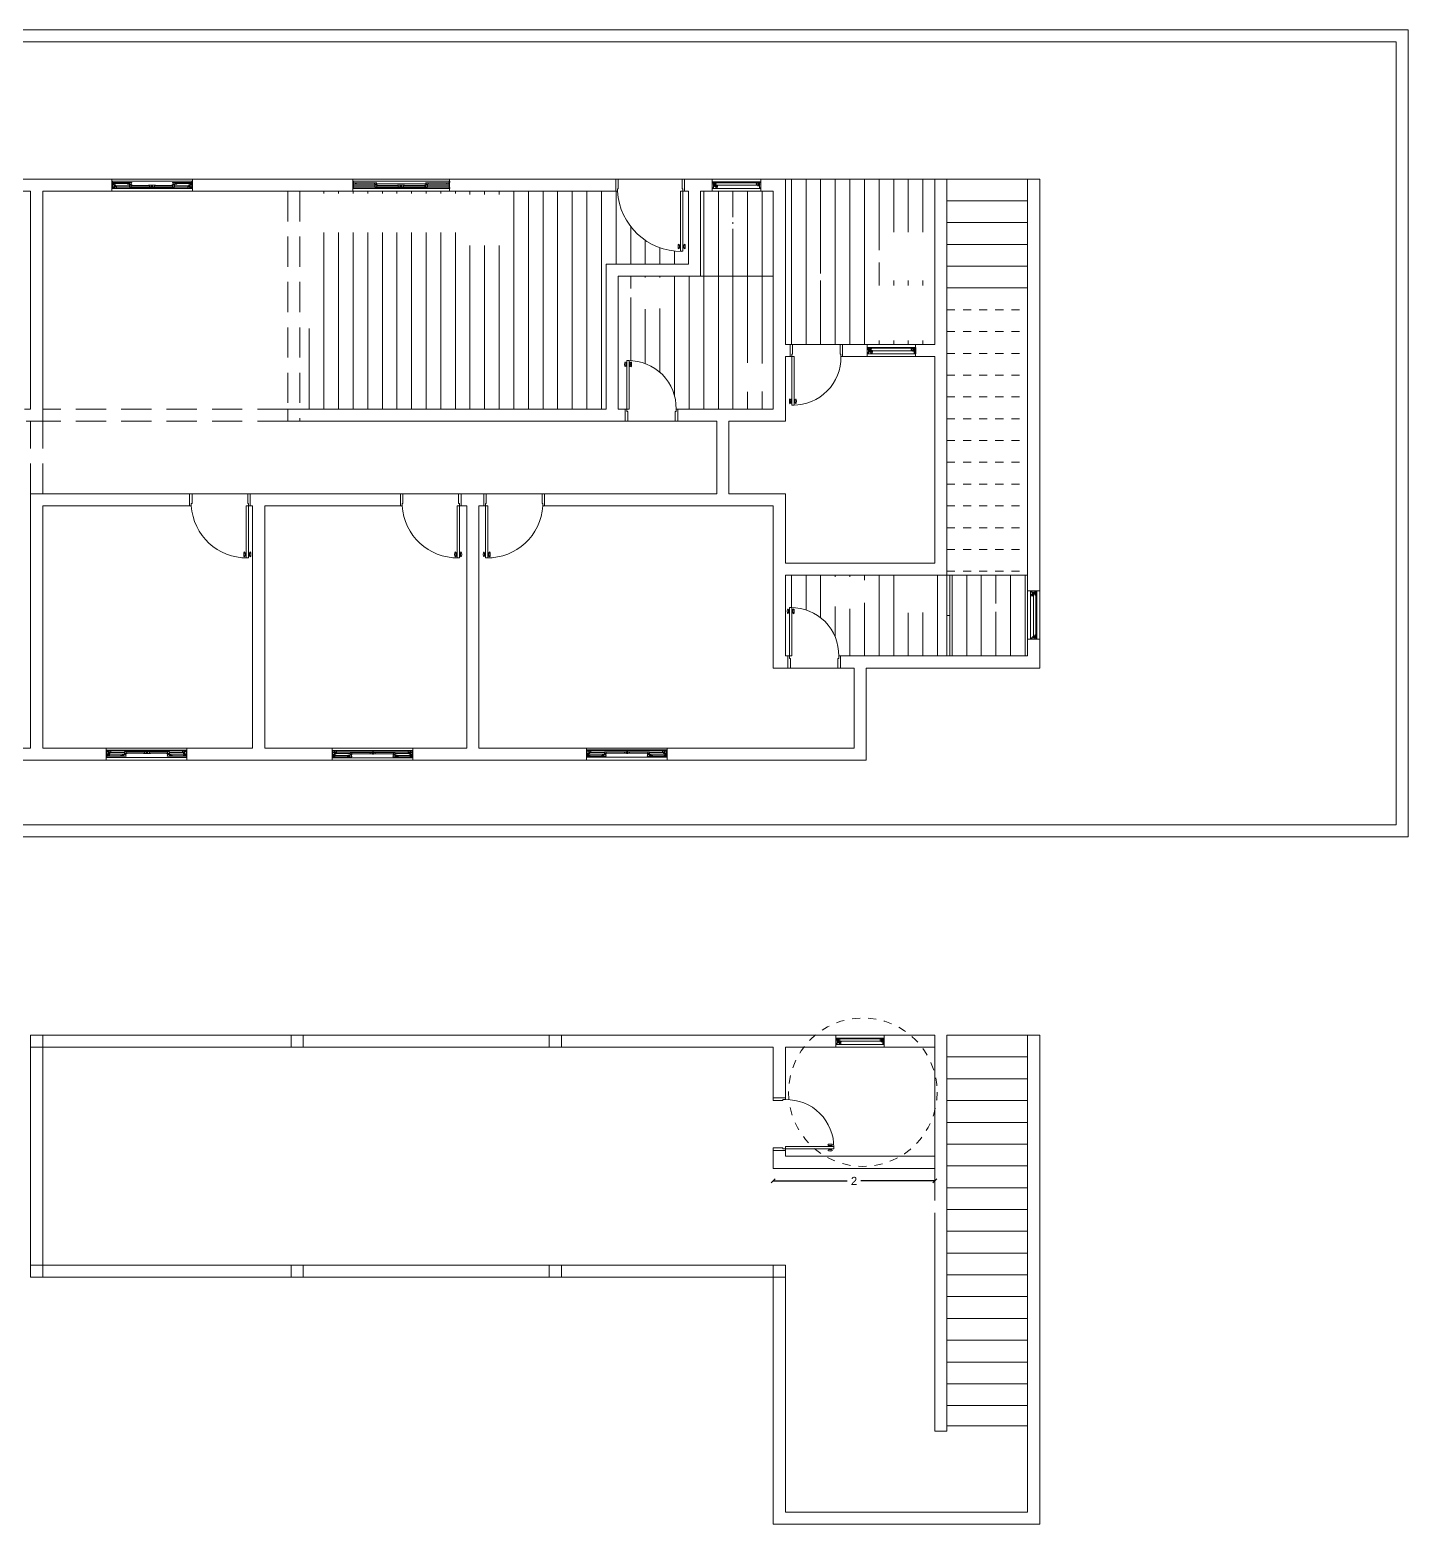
# Model space of a CAD drawing. Header units: metres. Extents: x 1628 to 1845, y 824 to 931.
# Drawn here: x 1764.25 to 1781.32, y 912.91 to 931.43 of the extents above; entities that cross this region are included whole.
import ezdxf

# ---------------------------------------------------------------- set-up
doc = ezdxf.new("R2010")
doc.units = ezdxf.units.M
doc.header["$LTSCALE"] = 0.15
doc.linetypes.add('HIDDEN', pattern=[0.375, 0.25, -0.125])
doc.linetypes.add('HIDDEN2', pattern=[0.1875, 0.125, -0.0625])
doc.layers.get('0').update_dxf_attribs({"lineweight": 0, "plot": 0})
doc.layers.get('Defpoints').update_dxf_attribs({"lineweight": 0})
for name, color, linetype, lineweight in [('Alvenaria', 170, 'Continuous', 0), ('Alvenaria ext', 5, 'Continuous', 5), ('Caixilho', 120, 'Continuous', 0), ('esquadrias', 2, 'Continuous', 0)]:
    doc.layers.add(name, color=color, linetype=linetype, lineweight=lineweight)
doc.styles.get("Standard").update_dxf_attribs({"font": 'arial.ttf'})
doc.dimstyles.new('Lunardi', dxfattribs={"dimtxt": 0.1, "dimasz": 0.05, "dimexe": 0, "dimexo": 0.05, "dimgap": 0.05, "dimtad": 0, "dimzin": 9, "dimtxsty": 'Standard', "dimblk": 'OBLIQUE', "dimcen": 0, "dimse1": 1, "dimse2": 1, "dimclrd": 1, "dimclre": 1, "dimclrt": 1, "dimadec": 0, "dimazin": 0, "dimtfac": 1, "dimtmove": 1, "dimatfit": 2, "dimldrblk": 'OBLIQUE', "dimfxl": 1, "dimarcsym": 0})

# ---------------------------------------------------------------- blocks, each defined once
blk = doc.blocks.new('porta060a')
at = {"layer": 'Caixilho'}
for p, q in [((0.15, 0.63), (0.12, 0.63)), ((0.12, 0.63), (0.12, 0.63)), ((0.12, 0.63), (0.12, 0.62))]:
    blk.add_line(p, q, dxfattribs=at)
for points in [[(0.12, 0.62), (0, 0.62), (0, 0.65), (0.15, 0.65), (0.15, 0.63)], [(0.12, 0.03), (0, 0.03), (0, 0), (0.15, 0), (0.15, 0.02)], [(0.12, 0.03), (0.12, 0.02), (0.15, 0.02)]]:
    blk.add_lwpolyline(points, dxfattribs=at)
for points in [[(0.15, 0.02), (0.15, 0.05), (0.75, 0.05), (0.75, 0.02)], [(0.679, 0.05), (0.729, 0.05), (0.729, 0.055), (0.679, 0.055)], [(0.679, 0.02), (0.729, 0.02), (0.729, 0.015), (0.679, 0.015)], [(0.71, 0.055), (0.698, 0.055), (0.698, 0.063), (0.71, 0.063)], [(0.71, 0.015), (0.698, 0.015), (0.698, 0.007), (0.71, 0.007)]]:
    blk.add_lwpolyline(points, close=True, dxfattribs=at)
blk.add_arc((0.162, 0.042), 0.588, 359.2687, 91.2108, dxfattribs=at)
blk.add_ellipse((0.704, 0.071), major_axis=(-0.0297, 0), ratio=0.275862, dxfattribs=at)
at = {"layer": 'Caixilho', "extrusion": (0, 0, -1)}
blk.add_ellipse((0.704, -0.001), major_axis=(-0.0297, 0), ratio=0.275862, dxfattribs=at)
blk = doc.blocks.new('porta070a')
at = {"layer": 'Caixilho'}
for p, q in [((0.15, 0.73), (0.12, 0.73)), ((0.12, 0.73), (0.12, 0.73)), ((0.12, 0.73), (0.12, 0.72))]:
    blk.add_line(p, q, dxfattribs=at)
for points in [[(0.12, 0.72), (0, 0.72), (0, 0.75), (0.15, 0.75), (0.15, 0.73)], [(0.12, 0.03), (0, 0.03), (0, 0), (0.15, 0), (0.15, 0.02)], [(0.12, 0.03), (0.12, 0.02), (0.15, 0.02)]]:
    blk.add_lwpolyline(points, dxfattribs=at)
for points in [[(0.15, 0.02), (0.15, 0.05), (0.795, 0.05), (0.795, 0.02)], [(0.726, 0.05), (0.776, 0.05), (0.776, 0.055), (0.726, 0.055)], [(0.726, 0.02), (0.776, 0.02), (0.776, 0.015), (0.726, 0.015)], [(0.757, 0.055), (0.745, 0.055), (0.745, 0.063), (0.757, 0.063)], [(0.757, 0.015), (0.745, 0.015), (0.745, 0.007), (0.757, 0.007)]]:
    blk.add_lwpolyline(points, close=True, dxfattribs=at)
blk.add_arc((0.106, 0.042), 0.689, 359.3762, 86.3751, dxfattribs=at)
blk.add_ellipse((0.751, 0.071), major_axis=(-0.0297, 0), ratio=0.275862, dxfattribs=at)
at = {"layer": 'Caixilho', "extrusion": (0, 0, -1)}
blk.add_ellipse((0.751, -0.001), major_axis=(-0.0297, 0), ratio=0.275862, dxfattribs=at)
blk = doc.blocks.new('JCB4F_CS100')
for p, q in [((0, 90), (1000, 90)), ((1000, 0), (0, 0)), ((7, 82), (29, 82)), ((29, 82), (7, 82)), ((7, 69), (28, 69)), ((46, 62), (225, 62)), ((46, 56), (225, 56)), ((46, 13), (178, 13)), ((57, 82), (943, 82)), ((247, 67), (472, 67)), ((247, 50), (472, 50)), ((783, 62), (954, 62)), ((783, 56), (954, 56)), ((954, 13), (822, 13)), ((971, 82), (993, 82)), ((993, 69), (972, 69))]:
    blk.add_line(p, q)
for points in [[(7, 36), (17, 36), (17, 37), (7, 37), (7, 82), (20, 82), (20, 84), (7, 84), (7, 84), (6, 84), (1, 84), (1, 89), (6, 89), (7, 88), (7, 89), (7, 90), (0, 90), (0, 77), (1, 77), (1, 82), (6, 82), (6, 8), (1, 8), (1, 13), (0, 13), (0, 0), (7, 0), (7, 1), (7, 2), (6, 1), (1, 1), (1, 6), (6, 6), (7, 6), (7, 6), (7, 17), (17, 17), (17, 18), (7, 18)], [(993, 36), (983, 36), (983, 37), (993, 37), (993, 82), (980, 82), (980, 84), (993, 84), (993, 84), (994, 84), (999, 84), (999, 89), (994, 89), (993, 88), (993, 89), (993, 90), (1000, 90), (1000, 77), (999, 77), (999, 82), (994, 82), (994, 8), (999, 8), (999, 13), (1000, 13), (1000, 0), (993, 0), (993, 1), (993, 2), (994, 1), (999, 1), (999, 6), (994, 6), (993, 6), (993, 6), (993, 17), (983, 17), (983, 18), (993, 18)]]:
    blk.add_lwpolyline(points, close=True)
for points in [[(7, 45), (43, 45, 0.357337), (45, 47, 0.099331), (45, 67, 0.357337), (43, 69), (33, 69)], [(35, 69), (33, 69), (33, 85), (35, 85), (35, 84, 0.453094), (37, 83), (54, 85, -0.453094), (57, 82), (57, 72, -0.453094), (54, 69), (37, 71, 0.453094), (35, 70), (35, 69)], [(965, 69), (967, 69), (967, 85), (965, 85), (965, 84, -0.453094), (963, 83), (946, 85, 0.453094), (943, 82), (943, 72, 0.453094), (946, 69), (963, 71, -0.453094), (965, 70), (965, 69)], [(993, 45), (957, 45, -0.357337), (955, 47, -0.099331), (955, 67, -0.357337), (957, 69), (967, 69)]]:
    blk.add_lwpolyline(points, format="xyb")
for points in [[(19, 36), (21, 36), (21, 32), (23, 32), (23, 33), (22, 33), (22, 36), (27, 36), (27, 33), (26, 33), (26, 32), (29, 32), (29, 37), (17, 37), (17, 35), (16, 35), (16, 36), (13, 36), (10, 35, 1), (10, 33), (14, 34), (17, 34), (17, 19), (14, 19), (10, 20, 1), (10, 19), (13, 18), (16, 18), (16, 18), (17, 18), (17, 17), (19, 17)], [(205, 34), (203, 34), (203, 31), (201, 31), (201, 32), (202, 32), (202, 34), (196, 34), (196, 32), (198, 32), (198, 31), (195, 31), (195, 35), (206, 35), (206, 34), (208, 34), (208, 34), (210, 34), (214, 33, -1), (214, 32), (210, 33), (206, 33), (206, 18), (210, 18), (214, 19, -1), (214, 18), (210, 17), (208, 17), (208, 17), (206, 17), (206, 15), (205, 15)], [(236, 44), (236, 43), (234, 43), (234, 42), (240, 42), (240, 43), (239, 43), (239, 44), (244, 44, -0.414214), (248, 41), (246, 41), (246, 41, 0.414214), (244, 43), (241, 43), (241, 17), (244, 17, 0.414214), (246, 19), (246, 19), (248, 19), (248, 19, -0.414214), (244, 15), (206, 15), (206, 17), (218, 17), (218, 34), (206, 34), (206, 35), (240, 35), (240, 40), (233, 41), (233, 42), (227, 43, -0.957391), (227, 44)], [(239, 40, 0.957391), (239, 41), (233, 42, -0.388979), (233, 42), (233, 43, 0.39085), (232, 44), (227, 44, -0.39085), (226, 45), (226, 48, -0.414214), (227, 49), (259, 49), (259, 50), (247, 50), (247, 67), (259, 67), (259, 69), (225, 69), (225, 42, 0.414214), (226, 40), (227, 40), (227, 41), (226, 41), (226, 42), (232, 42), (232, 41), (230, 41), (230, 40)], [(495, 50), (497, 48, 0.668179), (498, 48), (498, 54), (499, 54), (499, 53), (501, 53), (501, 54, -0.668179), (502, 54), (503, 53), (507, 54, -1), (507, 53), (499, 51), (499, 47), (497, 47), (495, 49), (460, 49), (460, 50), (472, 50), (472, 67), (460, 67), (460, 69), (495, 69), (497, 71), (499, 71), (499, 66), (507, 64, -1), (507, 63), (503, 64), (502, 63, -0.668179), (501, 63), (501, 64), (499, 65), (499, 63), (498, 63), (498, 69, 0.668179), (497, 69), (495, 67)], [(509, 69), (509, 66), (508, 66), (508, 67), (507, 67), (507, 68), (508, 68), (508, 69), (502, 69), (502, 68), (504, 68), (504, 67), (501, 67), (501, 71), (510, 71), (512, 69), (547, 69), (547, 67), (535, 67), (535, 50), (547, 50), (547, 49), (512, 49), (510, 47), (501, 47), (501, 50), (504, 50), (504, 49), (502, 49), (502, 48), (508, 48), (508, 49), (507, 49), (507, 50), (508, 50), (508, 52), (509, 52), (509, 48, 0.668179), (510, 48), (512, 50), (512, 67), (510, 69, 0.668179)], [(748, 50), (760, 50), (760, 67), (748, 67), (748, 69), (783, 69), (783, 42, -0.414214), (781, 40), (780, 40), (780, 41), (781, 41), (781, 42), (776, 42), (776, 41), (777, 41), (777, 40), (768, 40, -0.957391), (768, 41), (774, 42, 0.388979), (775, 42), (775, 43, -0.39085), (775, 44), (781, 44, 0.39085), (781, 45), (781, 48, 0.414214), (781, 49), (748, 49)], [(764, 44), (764, 43), (766, 43), (766, 42), (760, 42), (760, 43), (761, 43), (761, 44), (756, 44, 0.414214), (753, 41), (754, 41), (754, 41, -0.414214), (756, 43), (759, 43), (759, 17), (756, 17, -0.414214), (754, 19), (754, 19), (753, 19), (753, 19, 0.414214), (756, 15), (794, 15), (794, 17), (782, 17), (782, 34), (794, 34), (794, 35), (760, 35), (760, 40), (767, 41), (767, 42), (773, 43, 0.957391), (773, 44)], [(795, 34), (797, 34), (797, 31), (799, 31), (799, 32), (798, 32), (798, 34), (804, 34), (804, 32), (802, 32), (802, 31), (805, 31), (805, 35), (794, 35), (794, 34), (792, 34), (792, 34), (790, 34), (786, 33, 1), (786, 32), (790, 33), (794, 33), (794, 18), (790, 18), (786, 19, 1), (786, 18), (790, 17), (792, 17), (792, 17), (794, 17), (794, 15), (795, 15)], [(981, 36), (979, 36), (979, 32), (977, 32), (977, 33), (978, 33), (978, 36), (973, 36), (973, 33), (974, 33), (974, 32), (971, 32), (971, 37), (983, 37), (983, 35), (984, 35), (984, 36), (987, 36), (990, 35, -1), (990, 33), (986, 34), (983, 34), (983, 19), (986, 19), (990, 20, -1), (990, 19), (987, 18), (984, 18), (984, 18), (983, 18), (983, 17), (981, 17)]]:
    blk.add_lwpolyline(points, format="xyb", close=True)
for points in [[(21, 29), (46, 29), (46, 25), (45, 25), (45, 28), (34, 28), (34, 14), (45, 14), (45, 17), (46, 17), (46, 13), (13, 13), (13, 14)], [(13, 14), (23, 14), (23, 28), (21, 28), (21, 29)], [(33, 47), (29, 47), (29, 85), (33, 85), (33, 47)], [(178, 29), (46, 29)], [(211, 14), (201, 14), (201, 28), (203, 28), (203, 29), (178, 29), (178, 25), (179, 25), (179, 28), (190, 28), (190, 14), (179, 14), (179, 17), (178, 17), (178, 13), (211, 13), (211, 14)], [(535, 67), (760, 67)], [(535, 50), (760, 50)], [(789, 14), (799, 14), (799, 28), (797, 28), (797, 29), (822, 29), (822, 25), (821, 25), (821, 28), (810, 28), (810, 14), (821, 14), (821, 17), (822, 17), (822, 13), (789, 13), (789, 14)], [(822, 29), (954, 29)], [(979, 29), (954, 29), (954, 25), (955, 25), (955, 28), (966, 28), (966, 14), (955, 14), (955, 17), (954, 17), (954, 13), (987, 13), (987, 14)], [(967, 47), (971, 47), (971, 85), (967, 85), (967, 47)], [(987, 14), (977, 14), (977, 28), (979, 28), (979, 29)]]:
    blk.add_lwpolyline(points)
blk = doc.blocks.new('JCS4F_CS120')
for p, q in [((0, 90), (1200, 90)), ((1200, 0), (0, 0)), ((7, 82), (1193, 82)), ((7, 62), (274, 62)), ((7, 56), (274, 56)), ((926, 62), (1193, 62)), ((926, 56), (1193, 56))]:
    blk.add_line(p, q)
for points in [[(7, 36), (17, 36), (17, 37), (7, 37), (7, 82), (20, 82), (20, 84), (7, 84), (7, 84), (6, 84), (1, 84), (1, 89), (6, 89), (7, 88), (7, 89), (7, 90), (0, 90), (0, 77), (1, 77), (1, 82), (6, 82), (6, 8), (1, 8), (1, 13), (0, 13), (0, 0), (7, 0), (7, 1), (7, 2), (6, 1), (1, 1), (1, 6), (6, 6), (7, 6), (7, 6), (7, 17), (17, 17), (17, 18), (7, 18)], [(1193, 36), (1183, 36), (1183, 37), (1193, 37), (1193, 82), (1180, 82), (1180, 84), (1193, 84), (1193, 84), (1194, 84), (1199, 84), (1199, 89), (1194, 89), (1193, 88), (1193, 89), (1193, 90), (1200, 90), (1200, 77), (1199, 77), (1199, 82), (1194, 82), (1194, 8), (1199, 8), (1199, 13), (1200, 13), (1200, 0), (1193, 0), (1193, 1), (1193, 2), (1194, 1), (1199, 1), (1199, 6), (1194, 6), (1193, 6), (1193, 6), (1193, 17), (1183, 17), (1183, 18), (1193, 18)]]:
    blk.add_lwpolyline(points, close=True)
for points in [[(13, 18), (16, 18), (16, 18), (17, 18), (17, 17), (46, 17), (46, 18), (44, 18), (44, 21), (43, 21), (43, 18), (35, 18), (35, 36), (43, 36), (43, 33), (44, 33), (44, 36), (46, 36), (46, 37), (17, 37), (17, 35), (16, 35), (16, 36), (13, 36), (10, 35, 1), (10, 33), (14, 34), (19, 34), (19, 36), (34, 36), (34, 18), (19, 18), (19, 19), (14, 19), (10, 20, 1), (10, 19)], [(286, 45), (286, 44), (284, 44), (284, 43), (290, 43), (290, 44), (289, 44), (289, 45), (294, 45, -0.414214), (298, 42), (296, 42), (296, 42, 0.414214), (294, 44), (291, 44), (291, 18), (294, 18, 0.414214), (296, 20), (296, 20), (298, 20), (298, 20, -0.414214), (294, 17), (256, 17), (256, 18), (268, 18), (268, 36), (256, 36), (256, 37), (290, 37), (290, 41), (283, 42), (283, 44), (276, 44, -0.957391), (276, 45)], [(602, 63, 0.662016), (602, 63), (603, 64), (607, 63, 1.000039), (608, 64), (599, 66), (599, 70, 0.414342), (599, 71), (598, 71, 0.198923), (597, 70), (595, 69, -0.198886), (595, 69), (561, 69, 0.414214), (560, 68), (560, 65), (561, 65), (561, 67), (572, 67), (572, 50), (561, 50), (561, 53), (560, 53), (560, 49, 0.414214), (561, 49), (595, 49, -0.198886), (595, 48), (597, 47, 0.198923), (598, 47), (599, 47, 0.414342), (599, 47), (599, 51), (608, 53, 1.000039), (607, 54), (603, 53), (602, 54, 0.662016), (602, 54), (602, 53), (599, 53), (599, 54), (599, 54, 0.414075), (598, 54), (598, 49, -0.668231), (597, 48), (595, 50), (595, 67), (597, 69, -0.668231), (598, 69), (598, 64, 0.414075), (599, 63), (599, 63), (599, 65), (602, 64)], [(891, 67), (891, 65), (890, 65), (890, 69), (890, 69), (926, 69), (926, 42, -0.414214), (924, 40), (923, 40), (923, 41), (924, 41), (924, 42), (919, 42), (919, 41), (920, 41), (920, 40), (911, 40, -0.957391), (911, 41), (917, 42, 0.388979), (918, 42), (918, 43, -0.39085), (918, 44), (924, 44, 0.39085), (924, 45), (924, 48, 0.414214), (924, 49), (890, 49), (890, 53), (891, 53), (891, 50), (903, 50), (903, 67)], [(914, 45), (914, 44), (916, 44), (916, 43), (910, 43), (910, 44), (911, 44), (911, 45), (906, 45, 0.414214), (902, 42), (904, 42), (904, 42, -0.414214), (906, 44), (909, 44), (909, 18), (906, 18, -0.414214), (904, 20), (904, 20), (902, 20), (902, 20, 0.414214), (906, 17), (944, 17), (944, 18), (932, 18), (932, 36), (944, 36), (944, 37), (910, 37), (910, 41), (917, 42), (917, 44), (923, 44, 0.957391), (923, 45)], [(1187, 18), (1184, 18), (1184, 18), (1183, 18), (1183, 17), (1154, 17), (1154, 18), (1156, 18), (1156, 21), (1157, 21), (1157, 18), (1165, 18), (1165, 36), (1157, 36), (1157, 33), (1156, 33), (1156, 36), (1154, 36), (1154, 37), (1183, 37), (1183, 35), (1184, 35), (1184, 36), (1187, 36), (1190, 35, -1), (1190, 33), (1186, 34), (1181, 34), (1181, 36), (1166, 36), (1166, 18), (1181, 18), (1181, 19), (1186, 19), (1190, 20, -1), (1190, 19)]]:
    blk.add_lwpolyline(points, format="xyb", close=True)
for points in [[(44, 36), (268, 36)], [(268, 18), (44, 18)], [(291, 31), (909, 31)], [(560, 67), (311, 67)], [(560, 50), (311, 50)], [(892, 67), (648, 67)], [(892, 50), (648, 50)], [(1156, 36), (932, 36)], [(932, 18), (1156, 18)]]:
    blk.add_lwpolyline(points)
blk.add_lwpolyline([(274, 67), (274, 42), (274, 42, 0.414214), (276, 40), (276, 40), (277, 40), (277, 40, 0.29569), (277, 41), (277, 41), (277, 41), (276, 41), (276, 42), (282, 42), (282, 41), (280, 41), (280, 41), (280, 41, 0.414214), (281, 40), (281, 40), (289, 40), (289, 40, 0.84382), (289, 41), (289, 41), (283, 42), (283, 42, -0.388156), (283, 42), (283, 42), (283, 43), (283, 43, 0.39164), (282, 44), (282, 44), (276, 44), (276, 44, -0.39164), (275, 45), (275, 45), (275, 48, -0.414214), (276, 49), (310, 49), (310, 49, 0.407557), (311, 49), (311, 49), (311, 53), (309, 53), (309, 50), (299, 50), (299, 67), (309, 67), (309, 65), (311, 65), (311, 68), (311, 68, 0.414214), (310, 69), (310, 69), (276, 69), (276, 69, 0.414214), (274, 67)], format="xyb")
at = {"linetype": 'Continuous', "flags": 128}
blk.add_lwpolyline([(613, 50), (613, 67), (611, 69, 0.668182), (610, 69), (610, 66), (608, 66), (608, 67), (608, 67, -0.414214), (607, 68), (607, 68), (608, 68), (608, 69), (603, 69), (603, 68), (604, 68), (604, 68, -0.414214), (604, 67, 0.000022), (602, 67, -0.414266), (602, 68), (602, 70, -0.41423), (602, 71), (610, 71, -0.198925), (611, 70), (612, 69, 0.19891), (613, 69), (647, 69, -0.414229), (648, 68), (648, 65), (646, 65), (646, 67), (636, 67), (636, 50), (646, 50), (646, 53), (648, 53), (648, 49, -0.414214), (647, 49), (613, 49, 0.198953), (612, 48, -0.000079), (611, 47, -0.198864), (610, 47), (602, 47, -0.414214), (602, 47), (602, 50, -0.414214), (602, 50), (604, 50, -0.414229), (604, 50), (604, 49), (603, 49), (603, 48), (608, 48), (608, 49), (607, 49), (607, 50, -0.414214), (608, 50), (608, 50), (608, 52), (610, 52), (610, 48, 0.668231), (611, 48)], format="xyb", close=True, dxfattribs=at)
blk = doc.blocks.new('porta080a')
at = {"layer": 'Caixilho'}
for p, q in [((0.15, 0.83), (0.12, 0.83)), ((0.12, 0.83), (0.12, 0.83)), ((0.12, 0.83), (0.12, 0.82))]:
    blk.add_line(p, q, dxfattribs=at)
for points in [[(0.12, 0.82), (0, 0.82), (0, 0.85), (0.15, 0.85), (0.15, 0.83)], [(0.12, 0.03), (0, 0.03), (0, 0), (0.15, 0), (0.15, 0.02)], [(0.12, 0.03), (0.12, 0.02), (0.15, 0.02)]]:
    blk.add_lwpolyline(points, dxfattribs=at)
for points in [[(0.15, 0.02), (0.15, 0.05), (0.895, 0.05), (0.895, 0.02)], [(0.812, 0.05), (0.862, 0.05), (0.862, 0.055), (0.812, 0.055)], [(0.812, 0.02), (0.862, 0.02), (0.862, 0.015), (0.812, 0.015)], [(0.843, 0.055), (0.831, 0.055), (0.831, 0.063), (0.843, 0.063)], [(0.843, 0.015), (0.831, 0.015), (0.831, 0.007), (0.843, 0.007)]]:
    blk.add_lwpolyline(points, close=True, dxfattribs=at)
blk.add_arc((0.107, 0.042), 0.789, 359.4551, 86.8474, dxfattribs=at)
blk.add_ellipse((0.837, 0.071), major_axis=(-0.0297, 0), ratio=0.275862, dxfattribs=at)
at = {"layer": 'Caixilho', "extrusion": (0, 0, -1)}
blk.add_ellipse((0.837, -0.001), major_axis=(-0.0297, 0), ratio=0.275862, dxfattribs=at)
blk = doc.blocks.new('JMA_CL060')
for p, q in [((0, 0), (0, 600)), ((13, 600), (67, 600)), ((39, 66), (39, 557)), ((69, 27), (69, 571)), ((80, 0), (80, 600)), ((39, 523), (39, 523)), ((0, 0), (80, 0)), ((37, 63), (37, 64)), ((37, 63), (37, 64)), ((44, 27), (63, 27)), ((65, 17), (65, 26))]:
    blk.add_line(p, q)
blk.add_lwpolyline([(37, 562), (37, 562), (37, 564), (36, 564), (36, 563), (33, 563), (33, 569), (36, 569), (36, 567), (37, 567), (37, 570), (33, 570), (33, 583), (37, 583), (37, 579), (39, 579), (39, 580), (38, 580), (38, 583), (43, 583), (43, 580), (42, 580), (42, 579), (45, 579), (45, 583), (72, 583), (72, 570, 1.974147), (74, 569), (74, 593), (74, 594), (74, 594), (74, 599), (79, 599), (79, 594), (78, 594), (79, 593), (80, 593), (80, 600), (67, 600), (67, 599), (72, 599), (72, 584), (59, 584, -0.469413), (58, 585, 0.206251), (57, 588, 0.239932), (57, 588), (56, 588, 0.654961), (55, 587, -0.12117), (56, 586), (56, 586, -0.115143), (56, 586), (56, 586, -0.265542), (54, 584), (54, 584, -0.115143), (53, 584), (53, 584, -0.265542), (52, 586), (52, 586, -0.115143), (52, 586), (52, 586, -0.12117), (53, 587, 0.654961), (52, 588), (51, 588, 0.239932), (51, 588, 0.206251), (50, 585, -0.469413), (49, 584), (22, 584, -0.469413), (21, 585, 0.206251), (20, 588, 0.239932), (20, 588), (19, 588, 0.654961), (19, 587, -0.12117), (19, 586), (19, 586, -0.115143), (19, 586), (19, 586, -0.265542), (18, 584), (18, 584, -0.115143), (17, 584), (17, 584, -0.265542), (15, 586), (15, 586, -0.115143), (15, 586), (15, 586, -0.12117), (16, 587, 0.654961), (15, 588), (15, 588, 0.239932), (14, 588, 0.206251), (13, 585, -0.469413), (12, 584), (8, 584), (8, 599), (13, 599), (13, 600), (0, 600), (0, 593), (1, 593), (2, 594), (1, 594), (1, 599), (6, 599), (6, 594), (6, 594), (6, 593), (6, 583), (32, 583), (32, 562), (32, 562)], format="xyb")
for points in [[(60, 545), (68, 545), (68, 571), (68, 571), (68, 571), (44, 571, 0.414214), (39, 566), (39, 557), (40, 557), (40, 545), (48, 545), (48, 546), (42, 546), (42, 557), (66, 557), (66, 546), (60, 546), (60, 545)], [(36, 36), (36, 35), (37, 35), (37, 38), (30, 38), (30, 17), (6, 17), (6, 7), (6, 6), (6, 6), (6, 1), (1, 1), (1, 6), (2, 6), (1, 7), (0, 7), (0, 0), (13, 0), (13, 1), (8, 1), (8, 16), (12, 16, -0.469413), (13, 15, 0.206251), (14, 12, 0.239932), (15, 12), (15, 12, 0.654961), (16, 13, -0.12117), (15, 14), (15, 14, -0.115143), (15, 14), (15, 14, -0.265542), (17, 16), (17, 16, -0.115143), (18, 16), (18, 16, -0.265542), (19, 14), (19, 14, -0.115143), (19, 14), (19, 14, -0.12117), (19, 13, 0.654961), (19, 12), (20, 12, 0.239932), (20, 12, 0.206251), (21, 15, -0.469413), (22, 16), (49, 16, -0.469413), (50, 15, 0.206251), (51, 12, 0.239932), (51, 12), (52, 12, 0.654961), (53, 13, -0.12117), (52, 14), (52, 14, -0.115143), (52, 14), (52, 14, -0.265542), (53, 16), (53, 16, -0.115143), (54, 16), (54, 16, -0.265542), (56, 14), (56, 14, -0.115143), (56, 14), (56, 14, -0.12117), (55, 13, 0.654961), (56, 12), (57, 12, 0.239932), (57, 12, 0.206251), (58, 15, -0.469413), (59, 16), (64, 16), (64, 6), (72, 6), (72, 1), (67, 1), (67, 0), (80, 0), (80, 7), (79, 7), (78, 6), (79, 6), (79, 1), (74, 1), (74, 6), (74, 6), (74, 7), (65, 7), (65, 17), (31, 17), (31, 30), (37, 30), (37, 32), (36, 32), (36, 31), (31, 31), (31, 36)], [(40, 41), (40, 53), (40, 65, 0.414214), (39, 66), (33, 66, 0.414214), (32, 65), (32, 64), (37, 64), (37, 44), (32, 44), (32, 42, 0.414214), (33, 41), (39, 41)]]:
    blk.add_lwpolyline(points, format="xyb", close=True)
for points in [[(68, 571), (69, 571)], [(21, 46), (5, 46), (5, 61), (21, 61)], [(32, 45), (28, 45), (28, 36), (30, 35), (30, 30), (27, 27), (22, 27), (21, 45), (21, 63), (32, 63)], [(32, 63), (32, 44), (32, 44), (32, 63), (32, 63), (37, 63), (37, 44), (32, 44)], [(39, 41), (39, 27), (42, 27), (42, 28), (40, 28), (40, 30), (66, 30), (66, 28), (64, 28), (64, 27), (68, 27), (68, 53), (60, 53), (60, 53), (60, 52), (66, 52), (66, 41), (42, 41), (42, 52), (48, 52), (48, 53), (40, 53)]]:
    blk.add_lwpolyline(points)
blk.add_lwpolyline([(42, 28), (42, 27), (39, 27), (39, 26), (68, 26), (68, 13), (66, 13), (66, 12), (69, 12), (69, 27), (64, 27), (64, 28), (66, 28), (66, 29), (63, 29), (63, 27), (44, 27), (44, 29), (41, 29), (41, 28)], close=True)
blk = doc.blocks.new('_Oblique')
at = {"color": 0, "linetype": 'ByBlock', "lineweight": -2}
blk.add_line((-0.5, -0.5), (0.5, 0.5), dxfattribs=at)
blk = doc.blocks.new('*D195')
at = {"layer": 'Alvenaria', "color": 1, "lineweight": -2, "ltscale": 0.3}
for p, q in [((1773.457, 917.164), (1774.374, 917.164)), ((1775.457, 917.164), (1774.541, 917.164))]:
    blk.add_line(p, q, dxfattribs=at)
at = {"layer": 'Defpoints', "color": 0, "ltscale": 0.3}
for p in [(1773.457, 917.32), (1775.457, 917.32), (1773.457, 917.164)]:
    blk.add_point(p, dxfattribs=at)
at = {"layer": 'Alvenaria', "color": 1, "lineweight": -2, "ltscale": 0.3, "xscale": 0.05, "yscale": 0.05, "zscale": 0.05, "rotation": 180}
blk.add_blockref('_Oblique', (1773.457, 917.164), dxfattribs=at)
at = {"layer": 'Alvenaria', "color": 1, "lineweight": -2, "ltscale": 0.3, "xscale": 0.05, "yscale": 0.05, "zscale": 0.05}
blk.add_blockref('_Oblique', (1775.457, 917.164), dxfattribs=at)
at = {"layer": 'Alvenaria', "color": 1, "ltscale": 0.3, "insert": (1774.457, 917.164), "char_height": 0.1, "attachment_point": 5}
blk.add_mtext('2', dxfattribs=at)

msp = doc.modelspace()

# ---------------------------------------------------------------- hatches: boundary and pattern name
at = {"layer": 'Alvenaria', "ltscale": 10}
h = msp.add_hatch(dxfattribs=at)
h.set_pattern_fill('ANSI31', scale=0.057, angle=45)
h.set_pattern_definition([(90, (126.44673, 43.0838), (-0.180975, 3e-17), [])])
h.paths.add_polyline_path([(1775.607, 924.669), (1773.607, 924.669), (1773.607, 923.669), (1773.638, 923.669), (1773.638, 923.669), (1773.658, 923.669), (1773.658, 924.198), (1773.653, 924.198), (1773.653, 924.218), (1773.645, 924.218), (1773.645, 924.229), (1773.653, 924.229), (1773.653, 924.248), (1773.658, 924.248), (1773.658, 924.269), (1773.673, 924.269, -0.424176), (1774.268, 923.669), (1774.288, 923.669), (1775.607, 923.669)])
h.paths.add_polyline_path([(1775.058, 924.278, -0.054364), (1775.042, 924.318, -0.024258), (1775.037, 924.348, -0.02486), (1775.032, 924.408, -0.027041), (1775.035, 924.478, -0.012146), (1775.039, 924.508, -0.01224), (1775.044, 924.538, -0.23338), (1775.093, 924.598, 0.230445), (1775.102, 924.611), (1775.102, 924.666), (1775.332, 924.666), (1775.332, 924.611, 0.230445), (1775.341, 924.598, -0.23338), (1775.389, 924.538, -0.01224), (1775.395, 924.508, -0.012146), (1775.399, 924.478, -0.027041), (1775.401, 924.408, -0.02486), (1775.397, 924.348, -0.024258), (1775.391, 924.318, -0.054364), (1775.376, 924.278, -0.124881), (1775.317, 924.211, -0.148509), (1775.217, 924.181, -0.148509), (1775.117, 924.211, -0.124881)], flags=16)
h.paths.add_polyline_path([(1775.317, 924.542, -0.02684), (1775.32, 924.542), (1775.32, 924.542)], flags=0)
h.paths.add_polyline_path([(1774.46, 924.258, -0.034419), (1774.379, 924.252, -0.034419), (1774.299, 924.258, -0.449592), (1774.133, 924.506, -0.075504), (1774.193, 924.645, -0.258665), (1774.204, 924.651), (1774.534, 924.651), (1774.554, 924.651, -0.258665), (1774.565, 924.645, -0.075504), (1774.625, 924.506, -0.449592)], flags=16)
h.paths.add_polyline_path([(1775.191, 924.378, -0.226513), (1775.171, 924.413), (1775.171, 924.492, -0.186813), (1775.262, 924.492), (1775.262, 924.413, -0.226513), (1775.243, 924.378, -0.326923)], flags=0)
h.paths.add_polyline_path([(1774.507, 924.302, -0.076889), (1774.379, 924.282, -0.076883), (1774.251, 924.302, -0.537192), (1774.195, 924.499, -0.002642), (1774.236, 924.557, -0.277822), (1774.249, 924.562, -0.000248), (1774.254, 924.567), (1774.224, 924.651), (1774.263, 924.572), (1774.495, 924.572), (1774.534, 924.651), (1774.505, 924.567, -0.000248), (1774.509, 924.562, -0.277822), (1774.522, 924.557, -0.002642), (1774.564, 924.499, -0.537166)], flags=0)
h.paths.add_polyline_path([(1775.134, 924.608, -1), (1775.149, 924.608, -1)], flags=0)
h.paths.add_polyline_path([(1774.348, 924.519, -1), (1774.411, 924.519, -1)], flags=0)
h.paths.add_polyline_path([(1775.284, 924.608, -1), (1775.299, 924.608, -1)], flags=0)
h.paths.add_polyline_path([(1774.449, 924.612, -1), (1774.477, 924.612, -1)], flags=0)
h.paths.add_polyline_path([(1774.365, 924.612, -1), (1774.393, 924.612, -1)], flags=0)
h.paths.add_polyline_path([(1774.281, 924.612, -1), (1774.309, 924.612, -1)], flags=0)
h.paths.add_polyline_path([(1775.642, 923.669), (1776.607, 923.669), (1776.607, 924.669), (1776.174, 924.669), (1776.174, 924.339, -14.251384), (1776.154, 924.339), (1776.154, 924.669), (1775.642, 924.669)])
h.paths.add_polyline_path([(1773.607, 928.212), (1773.607, 927.529), (1773.695, 927.529), (1774.315, 927.529), (1775.457, 927.529), (1775.457, 928.212), (1775.382, 928.212), (1775.382, 928.192, 0.224905), (1775.386, 928.183), (1775.418, 928.151, -0.220422), (1775.422, 928.143), (1775.422, 927.692, -0.177579), (1775.419, 927.685), (1775.384, 927.65, 0.173176), (1775.382, 927.643), (1775.382, 927.622), (1775.403, 927.622), (1775.403, 927.597), (1775.382, 927.597), (1775.382, 927.578), (1774.753, 927.578, -0.414214), (1774.742, 927.589), (1774.742, 928.212)])
h.paths.add_polyline_path([(1773.607, 928.212), (1774.742, 928.212), (1774.742, 928.247, -0.414214), (1774.753, 928.258), (1775.382, 928.258), (1775.382, 928.238), (1775.403, 928.238), (1775.403, 928.212), (1775.457, 928.212), (1775.457, 929.579), (1773.607, 929.579)])
h.paths.add_polyline_path([(1774.025, 928.364, -1), (1774.15, 928.364, -1)], flags=16)
h.paths.add_polyline_path([(1774.056, 928.364, -0.414214), (1774.087, 928.395), (1774.087, 928.364), (1774.119, 928.364, -0.414214), (1774.087, 928.333), (1774.087, 928.364)], flags=0)
h.paths.add_polyline_path([(1774.778, 928.872, -0.400649), (1774.861, 928.922), (1775.411, 928.922), (1775.411, 928.322), (1774.861, 928.322, -0.400649), (1774.778, 928.372, -0.047837)], flags=16)
h.paths.add_polyline_path([(1775.051, 928.862), (1775.261, 928.862, -0.414214), (1775.331, 928.792), (1775.331, 928.452, -0.414214), (1775.261, 928.382), (1775.051, 928.382)], flags=0)
h.paths.add_polyline_path([(1773.457, 928.374), (1773.457, 929.429), (1772.557, 929.429), (1772.557, 928.374)])
h.paths.add_polyline_path([(1772.893, 929.025), (1772.964, 929.025), (1772.964, 929.045), (1772.893, 929.045, -14.251384)], flags=16)
h.paths.add_polyline_path([(1772.253, 926.729), (1772.273, 926.729), (1773.457, 926.729), (1773.457, 927.006), (1773.402, 927.006, 0.230445), (1773.388, 926.997, -0.23338), (1773.328, 926.948, -0.01224), (1773.298, 926.943, -0.012146), (1773.268, 926.939, -0.027041), (1773.198, 926.936, -0.02486), (1773.138, 926.941, -0.024258), (1773.108, 926.946, -0.054364), (1773.068, 926.962, -0.124881), (1773.002, 927.021, -0.148509), (1772.972, 927.121, -0.148509), (1773.002, 927.221, -0.124881), (1773.068, 927.28, -0.054364), (1773.108, 927.295, -0.024258), (1773.138, 927.301, -0.02486), (1773.198, 927.305, -0.027041), (1773.268, 927.303, -0.012146), (1773.298, 927.299, -0.01224), (1773.328, 927.293, -0.23338), (1773.388, 927.245, 0.230445), (1773.402, 927.236), (1773.457, 927.236), (1773.457, 928.374), (1772.557, 928.374), (1771.535, 928.374), (1771.535, 926.729), (1771.643, 926.729), (1771.643, 927.258), (1771.638, 927.258), (1771.638, 927.277), (1771.63, 927.277), (1771.63, 927.288), (1771.638, 927.288), (1771.638, 927.308), (1771.643, 927.308), (1771.643, 927.329), (1771.658, 927.329, -0.424176)])
h.paths.add_polyline_path([(1772.016, 927.968, -0.034419), (1771.935, 927.962, -0.034419), (1771.855, 927.968, -0.449592), (1771.689, 928.216, -0.075504), (1771.75, 928.355, -0.258665), (1771.76, 928.361), (1772.091, 928.361), (1772.111, 928.361, -0.258665), (1772.121, 928.355, -0.075504), (1772.182, 928.216, -0.449592)], flags=16)
h.paths.add_polyline_path([(1771.935, 927.992, -0.076883), (1771.807, 928.011, -0.537192), (1771.751, 928.209, -0.002642), (1771.792, 928.267, -0.277822), (1771.805, 928.272, -0.000248), (1771.81, 928.277), (1771.78, 928.361), (1771.819, 928.281), (1772.052, 928.281), (1772.091, 928.361), (1772.061, 928.277, -0.000248), (1772.065, 928.272, -0.277822), (1772.078, 928.267, -0.002642), (1772.12, 928.209, -0.537166), (1772.064, 928.011, -0.076889)], flags=0)
h.paths.add_polyline_path([(1772.558, 927.124, -1), (1772.433, 927.124, -1)], flags=16)
h.paths.add_polyline_path([(1772.496, 927.124), (1772.527, 927.124, -0.414214), (1772.496, 927.092), (1772.496, 927.124), (1772.465, 927.124, -0.414214), (1772.496, 927.155)], flags=0)
h.paths.add_polyline_path([(1771.904, 928.229, -1), (1771.967, 928.229, -1)], flags=0)
h.paths.add_polyline_path([(1772.006, 928.321, -1), (1772.033, 928.321, -1)], flags=16)
h.paths.add_polyline_path([(1771.922, 928.321, -1), (1771.949, 928.321, -1)], flags=16)
h.paths.add_polyline_path([(1771.838, 928.321, -1), (1771.865, 928.321, -1)], flags=16)
h.paths.add_polyline_path([(1767.792, 928.212), (1767.792, 927.727), (1767.592, 927.727), (1767.592, 926.729), (1771.385, 926.729), (1771.385, 928.212)])
h.paths.add_polyline_path([(1769.132, 927.329, -1), (1769.007, 927.329, -1)], flags=16)
h.paths.add_polyline_path([(1769.101, 927.329, -0.414214), (1769.07, 927.298), (1769.07, 927.329), (1769.039, 927.329, -0.414214), (1769.07, 927.36), (1769.07, 927.329)], flags=0)
h.paths.add_polyline_path([(1771.385, 928.212), (1771.385, 928.524), (1772.407, 928.524), (1772.407, 929.429), (1772.357, 929.429), (1772.337, 929.429), (1772.337, 928.766), (1772.342, 928.766), (1772.342, 928.747), (1772.35, 928.747), (1772.35, 928.735), (1772.342, 928.735), (1772.342, 928.716), (1772.337, 928.716), (1772.337, 928.683), (1772.322, 928.683, -0.400945), (1771.527, 929.429), (1771.507, 929.429), (1767.792, 929.429), (1767.792, 928.212)])
h.paths.add_polyline_path([(1770.234, 928.757), (1769.634, 928.757), (1769.634, 929.389), (1770.234, 929.389)], flags=16)
h.paths.add_polyline_path([(1770.152, 928.804), (1770.152, 928.774), (1770.109, 928.774), (1770.109, 928.804), (1770.052, 928.804), (1770.052, 928.774), (1770.009, 928.774), (1770.009, 928.804), (1769.952, 928.804), (1769.952, 928.774), (1769.909, 928.774), (1769.909, 928.804), (1769.852, 928.804), (1769.852, 928.774), (1769.809, 928.774), (1769.809, 928.804), (1769.752, 928.804), (1769.752, 928.774), (1769.709, 928.774), (1769.709, 928.804)], flags=0)
h.paths.add_polyline_path([(1770.195, 928.849), (1769.677, 928.849), (1769.677, 929.348), (1770.195, 929.348)], flags=0)
h.paths.add_polyline_path([(1770.035, 928.964, -1), (1770.098, 928.964, -1)], flags=0)
h.paths.add_polyline_path([(1770.035, 929.22, -1), (1770.098, 929.22, -1)], flags=0)
h.paths.add_polyline_path([(1769.771, 928.964, -1), (1769.833, 928.964, -1)], flags=0)
h.paths.add_polyline_path([(1769.768, 929.217, -1), (1769.831, 929.217, -1)], flags=0)
h.paths.add_polyline_path([(1769.521, 928.916), (1767.819, 928.916), (1767.819, 929.398), (1769.521, 929.398)], flags=16)
h.paths.add_polyline_path([(1768.827, 928.99), (1768.617, 928.99, -0.414214), (1768.575, 929.032), (1768.575, 929.242, -0.414214), (1768.617, 929.284), (1768.696, 929.284), (1768.696, 929.308, -0.1691), (1768.688, 929.33, -0.1691), (1768.696, 929.351), (1768.696, 929.371, -0.414214), (1768.699, 929.375), (1768.745, 929.375, -0.414214), (1768.749, 929.371), (1768.749, 929.351, -0.1691), (1768.756, 929.33, -0.1691), (1768.749, 929.308), (1768.749, 929.284), (1768.827, 929.284, -0.414214), (1768.869, 929.242), (1768.869, 929.032, -0.414214)], flags=0)
h.paths.add_polyline_path([(1768.7, 929.137, -1), (1768.745, 929.137, -1)], flags=0)
h.paths.add_polyline_path([(1768.708, 929.137, -1), (1768.737, 929.137, -1)], flags=0)
h.paths.add_polyline_path([(1768.696, 929.33, -1), (1768.749, 929.33, -1)], flags=0)
h.paths.add_polyline_path([(1775.345, 928.393), (1775.345, 928.715), (1775.139, 928.715), (1775.139, 928.393)], flags=8)
h.paths.add_polyline_path([(1774.155, 928.392), (1774.559, 928.392), (1774.559, 928.584), (1774.155, 928.584)], flags=24)
h.paths.add_polyline_path([(1773.946, 928.59), (1774.765, 928.59), (1774.765, 928.808), (1773.946, 928.808)], flags=24)
h.paths.add_polyline_path([(1773.692, 928.945), (1775.306, 928.945), (1775.306, 929.245), (1773.692, 929.245)], flags=24)
h.paths.add_polyline_path([(1772.844, 928.736), (1772.844, 929.057), (1772.637, 929.057), (1772.637, 928.736)], flags=24)
h.paths.add_polyline_path([(1772.841, 929.135), (1773.179, 929.135), (1773.18, 929.435), (1772.841, 929.435)], flags=9)
h.paths.add_polyline_path([(1772.331, 927.992), (1772.653, 927.992), (1772.653, 928.199), (1772.331, 928.199)], flags=24)
h.paths.add_polyline_path([(1773.3, 927.386), (1773.3, 927.707), (1773.093, 927.707), (1773.093, 927.386)], flags=24)
h.paths.add_polyline_path([(1772.564, 927.152), (1772.968, 927.152), (1772.968, 927.343), (1772.564, 927.343)], flags=24)
h.paths.add_polyline_path([(1772.301, 927.384), (1773.119, 927.384), (1773.119, 927.603), (1772.301, 927.603)], flags=24)
h.paths.add_polyline_path([(1772.479, 927.682), (1772.96, 927.681), (1772.96, 927.981), (1772.479, 927.982)], flags=24)
h.paths.add_polyline_path([(1769.138, 927.357), (1769.542, 927.357), (1769.542, 927.549), (1769.138, 927.549)], flags=24)
h.paths.add_polyline_path([(1769.09, 927.592), (1770.01, 927.592), (1770.01, 927.811), (1769.09, 927.811)], flags=24)
h.paths.add_polyline_path([(1768.913, 927.848), (1770.108, 927.848), (1770.108, 928.148), (1768.913, 928.148)], flags=24)
h.paths.add_polyline_path([(1771.731, 928.584), (1772.053, 928.584), (1772.053, 928.79), (1771.731, 928.79)], flags=24)
h.paths.add_polyline_path([(1768.665, 929.111), (1769.07, 929.111), (1769.07, 929.411), (1768.665, 929.411)], flags=24)

# ---------------------------------------------------------------- linework, layer by layer
at = {"layer": 'Alvenaria'}
for p, q in [((1771.507, 929.579), (1762.109, 929.579)), ((1773.607, 929.579), (1772.357, 929.579)), ((1773.607, 927.529), (1773.607, 929.579)), ((1775.457, 927.529), (1775.457, 929.579)), ((1775.607, 929.579), (1775.457, 929.579)), ((1775.607, 924.669), (1775.607, 929.579)), ((1775.607, 929.579), (1776.757, 929.579)), ((1776.607, 929.579), (1776.607, 923.669)), ((1776.757, 929.579), (1776.757, 923.519)), ((1764.257, 929.429), (1762.259, 929.429)), ((1764.257, 929.429), (1764.257, 926.729)), ((1771.507, 929.429), (1764.407, 929.429)), ((1764.407, 929.429), (1764.407, 926.579)), ((1772.407, 929.429), (1772.357, 929.429)), ((1772.407, 928.524), (1772.407, 929.429)), ((1773.457, 929.429), (1772.557, 929.429)), ((1772.557, 928.374), (1772.557, 929.429)), ((1773.457, 926.729), (1773.457, 929.429)), ((1775.607, 929.309), (1776.607, 929.309)), ((1775.607, 929.039), (1776.607, 929.039)), ((1775.607, 928.769), (1776.027, 928.769)), ((1776.027, 928.769), (1776.607, 928.769)), ((1771.385, 928.524), (1771.385, 926.729)), ((1775.607, 928.499), (1776.043, 928.499)), ((1776.043, 928.499), (1776.607, 928.499)), ((1771.535, 928.374), (1771.535, 926.729)), ((1772.557, 928.374), (1771.535, 928.374)), ((1772.557, 928.374), (1773.457, 928.374)), ((1775.607, 928.229), (1776.607, 928.229)), ((1773.695, 927.529), (1773.607, 927.529)), ((1775.457, 927.529), (1774.285, 927.529)), ((1773.607, 926.579), (1773.607, 927.379)), ((1773.715, 927.379), (1773.607, 927.379)), ((1775.457, 927.379), (1774.295, 927.379)), ((1775.457, 927.379), (1775.457, 924.819)), ((1764.18, 926.729), (1764.257, 926.729)), ((1764.2, 926.579), (1764.407, 926.579)), ((1767.442, 926.729), (1767.442, 926.579)), ((1767.442, 926.579), (1771.653, 926.579)), ((1771.535, 926.729), (1771.673, 926.729)), ((1772.243, 926.579), (1772.757, 926.579)), ((1772.253, 926.729), (1773.457, 926.729)), ((1772.757, 925.679), (1772.757, 926.579)), ((1772.907, 926.579), (1773.607, 926.579)), ((1772.907, 925.679), (1772.907, 926.579)), ((1764.257, 925.679), (1766.227, 925.679)), ((1764.257, 925.679), (1764.257, 922.528)), ((1766.977, 925.679), (1768.839, 925.679)), ((1769.589, 925.679), (1769.872, 925.679)), ((1770.622, 925.679), (1772.757, 925.679)), ((1772.907, 925.679), (1773.607, 925.679)), ((1773.607, 924.819), (1773.607, 925.679)), ((1764.407, 925.529), (1766.227, 925.529)), ((1764.407, 925.529), (1764.407, 922.528)), ((1766.977, 925.529), (1767.007, 925.529)), ((1767.007, 925.529), (1767.007, 922.528)), ((1767.157, 925.529), (1768.839, 925.529)), ((1767.157, 925.529), (1767.157, 922.528)), ((1769.589, 925.529), (1769.661, 925.529)), ((1769.661, 922.528), (1769.661, 925.529)), ((1769.811, 925.529), (1769.872, 925.529)), ((1769.811, 922.528), (1769.811, 925.529)), ((1770.622, 925.529), (1773.457, 925.529)), ((1773.457, 923.519), (1773.457, 925.529)), ((1773.607, 924.819), (1775.457, 924.819)), ((1773.607, 923.669), (1773.607, 924.669)), ((1773.607, 924.669), (1776.607, 924.669)), ((1773.688, 923.669), (1773.607, 923.669)), ((1776.607, 923.669), (1774.268, 923.669)), ((1774.258, 923.519), (1773.457, 923.519)), ((1774.457, 923.519), (1774.258, 923.519)), ((1776.757, 923.519), (1774.607, 923.519)), ((1760.972, 922.528), (1764.257, 922.528)), ((1764.407, 922.528), (1767.007, 922.528)), ((1767.157, 922.528), (1769.661, 922.528)), ((1769.811, 922.528), (1774.457, 922.528)), ((1760.822, 922.378), (1773.607, 922.378)), ((1771.507, 918.97), (1764.257, 918.97)), ((1764.257, 918.97), (1764.257, 915.97)), ((1764.407, 918.97), (1764.407, 915.97)), ((1775.457, 918.97), (1771.507, 918.97)), ((1775.457, 916.92), (1775.457, 918.97)), ((1775.607, 914.061), (1775.607, 918.97)), ((1775.607, 918.97), (1776.757, 918.97)), ((1776.607, 918.97), (1776.607, 913.061)), ((1776.757, 918.97), (1776.757, 912.911)), ((1771.507, 918.82), (1764.257, 918.82)), ((1773.457, 918.82), (1771.507, 918.82)), ((1773.457, 918.82), (1773.457, 918.192)), ((1773.607, 918.82), (1775.457, 918.82)), ((1773.607, 918.82), (1773.607, 918.192)), ((1775.607, 918.7), (1776.607, 918.7)), ((1775.607, 918.43), (1776.607, 918.43)), ((1775.607, 918.16), (1776.607, 918.16)), ((1775.607, 917.89), (1776.607, 917.89)), ((1773.457, 917.32), (1773.457, 917.542)), ((1773.607, 917.47), (1773.607, 917.542)), ((1775.607, 917.62), (1776.607, 917.62)), ((1775.457, 917.32), (1773.457, 917.32)), ((1775.457, 917.47), (1773.607, 917.47)), ((1775.607, 917.35), (1776.607, 917.35)), ((1775.607, 917.08), (1776.607, 917.08)), ((1775.457, 916.77), (1775.457, 914.061)), ((1775.607, 916.81), (1776.607, 916.81)), ((1775.607, 916.54), (1776.607, 916.54)), ((1775.607, 916.27), (1776.607, 916.27)), ((1764.257, 916.12), (1773.607, 916.12)), ((1773.457, 916.12), (1773.457, 915.97)), ((1773.607, 913.061), (1773.607, 916.12)), ((1764.257, 915.97), (1764.407, 915.97)), ((1767.442, 915.97), (1771.653, 915.97)), ((1772.243, 915.97), (1772.757, 915.97)), ((1775.607, 916), (1776.607, 916)), ((1775.607, 915.73), (1776.607, 915.73)), ((1775.607, 915.46), (1776.607, 915.46)), ((1775.607, 915.19), (1776.607, 915.19)), ((1775.607, 914.92), (1776.607, 914.92)), ((1775.607, 914.65), (1776.607, 914.65)), ((1775.607, 914.38), (1776.607, 914.38)), ((1775.607, 914.128), (1776.607, 914.128)), ((1776.607, 913.061), (1773.607, 913.061))]:
    msp.add_line(p, q, dxfattribs=at)
at = {"layer": 'Alvenaria', "ltscale": 10}
for p, q in [((1772.357, 929.579), (1771.507, 929.579)), ((1772.357, 929.579), (1771.507, 929.579)), ((1771.507, 929.579), (1771.507, 929.429)), ((1772.357, 929.429), (1772.357, 929.579)), ((1775.457, 929.579), (1773.607, 929.579)), ((1774.315, 927.529), (1773.651, 927.529)), ((1774.315, 927.529), (1773.665, 927.529)), ((1773.665, 927.529), (1773.665, 927.379)), ((1774.315, 927.379), (1774.315, 927.529)), ((1771.385, 926.729), (1767.442, 926.729)), ((1771.623, 926.729), (1771.623, 926.579)), ((1772.273, 926.579), (1771.623, 926.579)), ((1771.623, 926.579), (1772.273, 926.579)), ((1772.273, 926.579), (1772.273, 926.729)), ((1766.977, 925.679), (1766.227, 925.679)), ((1768.839, 925.679), (1769.589, 925.679)), ((1770.622, 925.679), (1769.872, 925.679)), ((1775.607, 924.169), (1775.642, 924.169)), ((1773.638, 923.669), (1773.638, 923.519)), ((1774.288, 923.669), (1774.288, 923.519)), ((1774.457, 922.528), (1774.457, 923.519)), ((1774.607, 922.378), (1774.607, 923.519)), ((1773.607, 922.378), (1774.607, 922.378)), ((1773.457, 915.97), (1764.407, 915.97)), ((1773.457, 915.97), (1773.607, 915.97)), ((1773.457, 912.911), (1773.457, 915.97)), ((1775.457, 914.061), (1775.607, 914.061)), ((1776.757, 912.911), (1773.457, 912.911))]:
    msp.add_line(p, q, dxfattribs=at)
at = {"layer": 'Alvenaria', "color": 5, "linetype": 'HIDDEN', "ltscale": 10}
for p, q in [((1767.442, 929.429), (1767.442, 926.579)), ((1767.592, 929.429), (1767.592, 926.579)), ((1764.257, 925.679), (1764.257, 926.579)), ((1767.442, 926.729), (1764.407, 926.729)), ((1767.442, 926.579), (1764.407, 926.579)), ((1764.407, 925.679), (1764.407, 926.579))]:
    msp.add_line(p, q, dxfattribs=at)
at = {"layer": 'Alvenaria', "linetype": 'HIDDEN', "ltscale": 0.3}
for p, q in [((1775.607, 927.959), (1776.607, 927.959)), ((1775.607, 927.689), (1776.607, 927.689)), ((1775.607, 927.419), (1776.607, 927.419)), ((1775.607, 927.149), (1776.607, 927.149)), ((1775.607, 926.879), (1776.607, 926.879)), ((1775.607, 926.609), (1776.607, 926.609)), ((1775.607, 926.339), (1776.607, 926.339)), ((1775.607, 926.069), (1776.607, 926.069)), ((1775.607, 925.799), (1776.607, 925.799)), ((1775.607, 925.529), (1776.607, 925.529)), ((1775.607, 925.259), (1776.607, 925.259)), ((1775.607, 924.989), (1776.607, 924.989)), ((1775.607, 924.719), (1776.607, 924.719))]:
    msp.add_line(p, q, dxfattribs=at)
at = {"layer": 'Alvenaria', "ltscale": 10}
for points in [[(1756.321, 931.428), (1781.321, 931.428), (1781.321, 921.428), (1756.321, 921.428)], [(1756.471, 931.278), (1781.171, 931.278), (1781.171, 921.578), (1756.471, 921.578)], [(1775.607, 924.669), (1775.642, 924.669), (1775.642, 923.669), (1775.607, 923.669)]]:
    msp.add_lwpolyline(points, close=True, dxfattribs=at)
at = {"layer": 'Alvenaria'}
for points in [[(1765.263, 929.579), (1765.263, 929.429)], [(1766.263, 929.429), (1766.263, 929.579)], [(1768.247, 929.579), (1768.247, 929.429)], [(1769.447, 929.429), (1769.447, 929.579)], [(1771.507, 929.579), (1771.507, 929.429)], [(1772.357, 929.429), (1772.357, 929.579)], [(1772.701, 929.579), (1772.701, 929.429)], [(1773.301, 929.429), (1773.301, 929.579)], [(1771.385, 928.524), (1772.407, 928.524)], [(1774.62, 927.529), (1774.62, 927.379)], [(1775.22, 927.379), (1775.22, 927.529)], [(1766.227, 925.679), (1766.227, 925.529)], [(1766.977, 925.529), (1766.977, 925.679)], [(1768.839, 925.679), (1768.839, 925.529)], [(1769.589, 925.529), (1769.589, 925.679)], [(1769.872, 925.679), (1769.872, 925.529)], [(1770.622, 925.529), (1770.622, 925.679)], [(1776.757, 924.476), (1776.607, 924.476)], [(1776.607, 923.876), (1776.757, 923.876)], [(1765.194, 922.528), (1765.194, 922.378)], [(1766.194, 922.378), (1766.194, 922.528)], [(1767.991, 922.528), (1767.991, 922.378)], [(1768.991, 922.378), (1768.991, 922.528)], [(1771.141, 922.528), (1771.141, 922.378)], [(1772.141, 922.378), (1772.141, 922.528)], [(1767.483, 918.82), (1767.483, 918.97)], [(1767.633, 918.97), (1767.633, 918.82)], [(1774.232, 918.97), (1774.232, 918.82)], [(1774.832, 918.82), (1774.832, 918.97)], [(1767.483, 915.97), (1767.483, 916.12)], [(1767.633, 916.12), (1767.633, 915.97)], [(1770.682, 915.97), (1770.682, 916.12)], [(1770.832, 916.12), (1770.832, 915.97)]]:
    msp.add_lwpolyline(points, dxfattribs=at)
msp.add_lwpolyline([(1770.682, 918.97), (1770.832, 918.97), (1770.832, 918.82), (1770.682, 918.82)], close=True, dxfattribs=at)
at = {"layer": 'esquadrias', "linetype": 'HIDDEN2'}
msp.add_circle((1774.566, 918.263), 0.92, dxfattribs=at)

# ---------------------------------------------------------------- block references
at = {"layer": 'Alvenaria', "xscale": -1, "rotation": 90}
msp.add_blockref('porta070a', (1769.589, 925.679), dxfattribs=at)
at = {"layer": 'Alvenaria ext'}
msp.add_blockref('porta060a', (1773.457, 917.542), dxfattribs=at)
at = {"layer": 'Caixilho'}
for name, p, xscale, yscale, zscale, rotation in [('JCB4F_CS100', (1766.263, 929.551), 0.001000000000203727, 0.001000000000203727, 0.001000000000203727, 180), ('JCS4F_CS120', (1769.448, 929.551), 0.001000000000203727, 0.001000000000203727, 0.001000000000203727, 180), ('JMA_CL060', (1774.621, 927.413), -0.0009999999999763531, 0.0009999999999763531, 0.001, 270), ('JMA_CL060', (1776.642, 924.476), -0.0009999999999763531, 0.0009999999999763531, 0.001, 180), ('JMA_CL060', (1774.232, 918.855), -0.0009999999999763531, 0.0009999999999763531, 0.001, 270)]:
    msp.add_blockref(name, p, dxfattribs=dict(at, xscale=xscale, yscale=yscale, zscale=zscale, rotation=rotation))
at = {"layer": 'Caixilho', "xscale": -1}
for name, p, rotation in [('porta080a', (1772.357, 929.579), 90), ('porta060a', (1771.623, 926.579), 270), ('porta070a', (1766.977, 925.679), 90), ('porta060a', (1773.638, 923.519), 270)]:
    msp.add_blockref(name, p, dxfattribs=dict(at, rotation=rotation))
at = {"layer": 'Caixilho', "linetype": 'HIDDEN', "xscale": -0.0009999999999763531, "yscale": 0.0009999999999763531, "zscale": 0.001, "rotation": 270}
msp.add_blockref('JMA_CL060', (1772.701, 929.463), dxfattribs=at)
at = {"layer": 'Caixilho', "rotation": 270}
for name, p in [('porta060a', (1773.665, 927.529)), ('porta070a', (1769.872, 925.679))]:
    msp.add_blockref(name, p, dxfattribs=at)
at = {"layer": 'Caixilho', "xscale": 0.0009999999999763531, "yscale": 0.0009999999999763531, "zscale": 0.0009999999999763531}
for p in [(1765.194, 922.413), (1767.991, 922.406), (1771.141, 922.414)]:
    msp.add_blockref('JCB4F_CS100', p, dxfattribs=at)

# ---------------------------------------------------------------- dimensions: what is measured, and where the dimension line sits
at = {"layer": 'Alvenaria', "ltscale": 0.3}
dim = msp.add_aligned_dim(p1=(1775.457, 917.32), p2=(1773.457, 917.32), distance=0.156, dimstyle='Lunardi', dxfattribs=at)
dim.commit()
dim.dimension.update_dxf_attribs({"geometry": '*D195', "text_midpoint": (1774.457, 917.164)})

doc.saveas('drawing.dxf')
